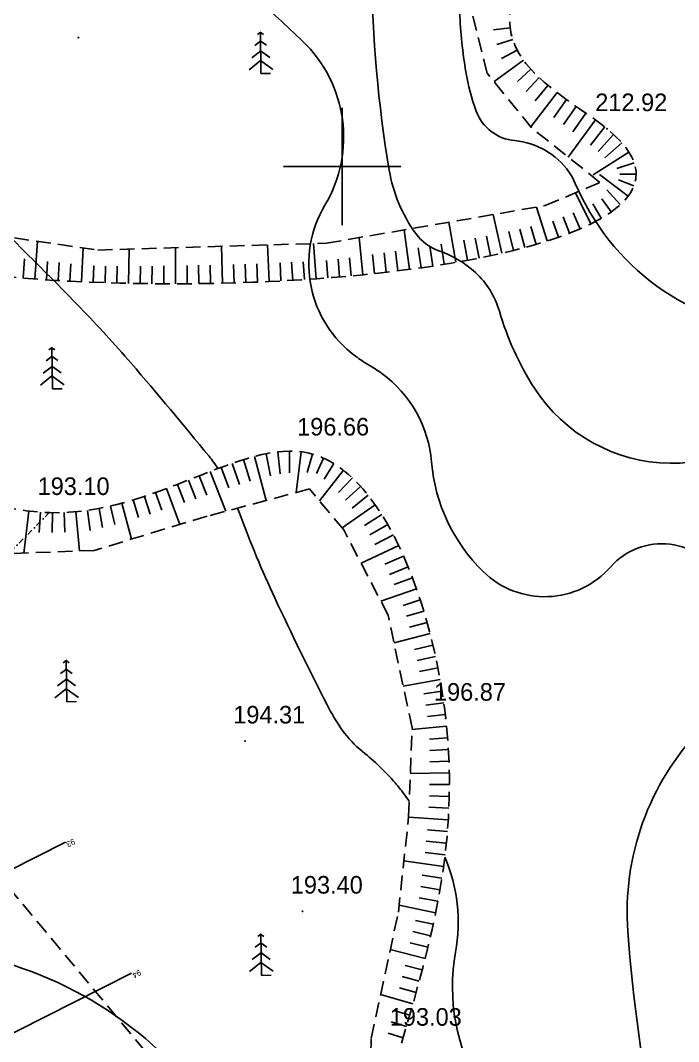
# Model space of a CAD drawing. Extents: x -83928 to -81707, y 15464 to 18601.
# Drawn here: x -82654.9 to -82542.7, y 16450.9 to 16624.9 of the extents above; entities that cross this region are included whole.
import ezdxf
from ezdxf.enums import TextEntityAlignment as Align

# ---------------------------------------------------------------- set-up
doc = ezdxf.new("R2010")
doc.units = 0
doc.header["$MEASUREMENT"] = 0
for name, pattern in [('ACAD_ISO03W100', [30, 12, -18]), ('INTERROMPU', [0.75, 0.5, -0.25]), ('TIRETPTx2', [2, 1, -0.5, 0, -0.5])]:
    doc.linetypes.add(name, pattern=pattern)
doc.layers.add('ACCE', color=4, linetype='INTERROMPU', lineweight=25)
for name, color, linetype in [('ALT', 7, 'Continuous'), ('Carroyage 1', 7, 'Continuous'), ('CNiv_1', 1, 'Continuous'), ('ECOULEMENT', 160, 'ACAD_ISO03W100'), ('LIMITE', 40, 'INTERROMPU'), ('POINTS', 3, 'Continuous'), ('POINTS_PROFILS', 1, 'Continuous'), ('PROFILS', 7, 'Continuous'), ('Talus', 5, 'Continuous'), ('USL', 2, 'Continuous')]:
    doc.layers.add(name, color=color, linetype=linetype)

# ---------------------------------------------------------------- blocks, each defined once
blk = doc.blocks.new('T10')
at = {"layer": 'USL'}
for p, q in [((0.024, 3.531), (-0.257, 3.325)), ((-0.024, 3.531), (0.257, 3.325)), ((0, 0), (0, 3.5)), ((0.024, 2.783), (-0.495, 2.402)), ((-0.024, 2.783), (0.495, 2.402)), ((0.024, 1.941), (-0.766, 1.362)), ((-0.024, 1.941), (0.766, 1.362)), ((-1.004, 0.339), (-0.024, 1.1)), ((-0.024, 1.1), (1.013, 0.339)), ((0, 0), (0.83, 0))]:
    blk.add_line(p, q, dxfattribs=at)

msp = doc.modelspace()

# ---------------------------------------------------------------- linework, layer by layer
at = {"layer": 'ACCE', "linetype": 'INTERROMPU', "ltscale": 5, "extrusion": (0.000932032, -0.005533, 0.999984), "elevation": 22.18}
for points in [[(-82806.83, 16513.1), (-82782.95, 16488.83), (-82733.57, 16440.63), (-82695.79, 16411.37), (-82693, 16405.13), (-82687.37, 16397.64), (-82684.01, 16387.69), (-82628.98, 16241.97)], [(-82808.97, 16511), (-82785.07, 16486.71), (-82735.54, 16438.36), (-82698.23, 16409.46), (-82695.6, 16403.6), (-82690.06, 16396.22), (-82686.83, 16386.68), (-82631.79, 16240.91)]]:
    msp.add_lwpolyline(points, dxfattribs=at)
at = {"layer": 'Carroyage 1'}
for p, q in [((-82600, 16610), (-82600, 16590)), ((-82610, 16600), (-82590, 16600))]:
    msp.add_line(p, q, dxfattribs=at)
at = {"layer": 'CNiv_1'}
for points, elevation in [([(-82621.2, 16548.55, 0.028923), (-82622.71, 16550.64, 0.007047), (-82636, 16566.5, 0.014744), (-82644.64, 16575.95, 0.008298), (-82660.75, 16592, 0.215787), (-82681.16, 16599.27, -0.289372), (-82696, 16607, -0.10285), (-82701.32, 16622.95, -0.039336), (-82703, 16666.5, -0.006663)], 195), ([(-82508.5, 16407.75, -0.087027), (-82508.8, 16408.51, -0.006543), (-82511.75, 16424.25, -0.256472), (-82486.48, 16498.08, 0.33946), (-82475.6, 16558.8, 0.567043), (-82520.69, 16561.6, -0.535768), (-82567.25, 16562.25, -0.072757), (-82573.23, 16575.37, 0.137494), (-82577.31, 16581.94, 0.101608), (-82583.55, 16585.67, -0.152804), (-82587.47, 16588.59, -0.115745), (-82592, 16599.39, -0.039344), (-82595, 16633.33, -0.002354)], 205), ([(-82614.93, 16629.04, -0.003328), (-82606.8, 16621.4, -0.349911), (-82602.96, 16593.42, 0.385508), (-82597.76, 16567.71, 0.027712), (-82595.53, 16566.24, -0.027147), (-82593.25, 16564.75, -0.21654), (-82584.77, 16549.63, 0.179787), (-82576, 16531, 0.429749), (-82554.25, 16531.8, -0.527728), (-82535.27, 16529.47, -0.32105), (-82538.95, 16504.09, 0.213232), (-82551.33, 16469.67, 0.030928), (-82546.53, 16434.74, 0.106636), (-82542.4, 16425.27, 0.040979), (-82527.5, 16407.77, 0.040979)], 200), ([(-82623.5, 16440.75, 0.199948), (-82667.17, 16466.45, -0.358123), (-82688, 16489, -0.073343), (-82687.53, 16494.28, 0.039318), (-82686, 16504, 0.083793), (-82691.37, 16563.78, 0.203458), (-82707, 16584, 0.323079), (-82719.22, 16582.6, -0.550583), (-82727.43, 16584.86, -0.03258), (-82730.07, 16596.08, 0.02519), (-82733.27, 16610.64, 0.018012), (-82737.11, 16622.92, -0.077079), (-82737.67, 16625.89, -0.068285)], 190), ([(-82381.49, 16569.46, -0.231505), (-82386.47, 16546.36, -0.164906), (-82413.67, 16528.67, -0.057976), (-82422.92, 16527.42, -0.05936), (-82432, 16528.33, -0.741058), (-82433.99, 16554.33, 0.369953), (-82415.93, 16588.13, 0.717401), (-82484.99, 16595.62, -0.618435), (-82558.5, 16593.5, -0.01816), (-82560.54, 16597.65, 0.049705), (-82561.38, 16599.12, 0.21952), (-82570.6, 16604.42, -0.291309), (-82577.18, 16609.47, -0.04547), (-82578.93, 16616.12, -0.030658), (-82580, 16626.25, -0.01103)], 210), ([(-82588.59, 16491.88, 0.001371), (-82589.51, 16493.14, 0.018907), (-82591, 16495, 0.046175), (-82596.53, 16500.32, -0.070171), (-82600, 16504, -0.036009), (-82602.58, 16508.27, -0.008842), (-82611.5, 16526.5, -0.021261), (-82617.4, 16540.67, 0.006731), (-82617.84, 16541.82)], 195), ([(-82552.06, 16404.72, 0.003553), (-82554.28, 16411.06, 0.01135), (-82558.8, 16422.8, 0.142752), (-82565.85, 16431.64, -0.103439), (-82576.4, 16442.93, -0.183147), (-82580.69, 16466.13, 0.147763), (-82582.54, 16482.32)], 195)]:
    msp.add_lwpolyline(points, format="xyb", dxfattribs=dict(at, elevation=elevation))
at = {"layer": 'ECOULEMENT', "linetype": 'TIRETPTx2', "extrusion": (0.000932032, -0.005533, 0.999984)}
msp.add_line((-82649.93, 16541.04, 189.59), (-82686.29, 16504.27, 190.25), dxfattribs=at)
at = {"layer": 'LIMITE', "linetype": 'INTERROMPU', "ltscale": 5, "extrusion": (0.000932032, -0.005533, 0.999984)}
for p, q in [((-82575.3, 16615.91, 187.42), (-82578.21, 16627.54, 187.49)), ((-82567.73, 16606.61, 187.36), (-82575.3, 16615.91, 187.42)), ((-82556.08, 16597.31, 187.3), (-82567.73, 16606.61, 187.36)), ((-82565.41, 16593.35, 187.29), (-82556.08, 16597.31, 187.3)), ((-82602.67, 16586.95, 187.29), (-82565.41, 16593.35, 187.29)), ((-82681.86, 16591.6, 187.39), (-82641.68, 16585.79, 187.32)), ((-82641.68, 16585.79, 187.32), (-82602.67, 16586.95, 187.29)), ((-82616.84, 16429.16, 187.48), (-82739.73, 16576.74, 188.41)), ((-82605.58, 16545.08, 187.06), (-82623.05, 16540.43, 187.05)), ((-82599.76, 16538.11, 187.02), (-82605.58, 16545.08, 187.06)), ((-82623.05, 16540.43, 187.05), (-82642.26, 16534.61, 187.04)), ((-82592.19, 16523.57, 186.93), (-82599.76, 16538.11, 187.02)), ((-82642.26, 16534.61, 187.04), (-82657.4, 16534.03, 187.05)), ((-82588.11, 16504.38, 186.82), (-82592.19, 16523.57, 186.93)), ((-82588.69, 16489.26, 186.73), (-82588.11, 16504.38, 186.82)), ((-82590.44, 16472.98, 186.65), (-82588.69, 16489.26, 186.73)), ((-82595.09, 16451.46, 186.53), (-82590.44, 16472.98, 186.65)), ((-82595.42, 16430.08, 186.41), (-82595.09, 16451.46, 186.53))]:
    msp.add_line(p, q, dxfattribs=at)
at = {"layer": 'LIMITE', "linetype": 'INTERROMPU', "ltscale": 5}
msp.add_spline([(-82589.91, 16450.62, 189.03), (-82582.37, 16505.99, 189.33), (-82605.7, 16551.18, 189.6), (-82649.93, 16541.04, 189.59), (-82706.52, 16584.57, 189.88), (-82665.36, 16582.04, 191.13), (-82554.88, 16606.44, 191.07), (-82571.19, 16622.5, 191.32), (-82571.05, 16629.84, 191.34)], degree=3, dxfattribs=at)
at = {"layer": 'POINTS', "extrusion": (0.002059, -0.012217, 0.999923)}
for centre in [(-82645.17, 16620.98, -182.42), (-82571.41, 16621.52, -182.42), (-82555.1, 16605.46, -182.42), (-82605.91, 16550.19, -182.42), (-82650.14, 16540.05, -182.42), (-82582.59, 16505, -182.42), (-82616.8, 16501.12, -182.42), (-82606.99, 16472.13, -182.42)]:
    msp.add_circle(centre, 0.05, dxfattribs=at)
at = {"layer": 'POINTS_PROFILS'}
msp.add_point((-82644.82, 16458.05), dxfattribs=at)
at = {"layer": 'PROFILS'}
for points in [[(-82754.27, 16430.75), (-82647.17, 16484.87)], [(-82743, 16408.43), (-82635.9, 16462.56)]]:
    msp.add_lwpolyline(points, dxfattribs=at)
at = {"layer": 'Talus', "linetype": 'ByBlock', "extrusion": (0.000932032, -0.005533, 0.999984)}
for p, q in [((-82571.37, 16623.62, 191.32), (-82574.22, 16623.31, 189.39)), ((-82570.96, 16621.66, 191.31), (-82573.64, 16620.83, 189.38)), ((-82570.19, 16619.82, 191.29), (-82572.88, 16618.41, 189.36)), ((-82569.13, 16618.13, 191.28), (-82574.14, 16614.49, 187.41)), ((-82567.86, 16616.58, 191.25), (-82570.16, 16614.5, 189.33)), ((-82566.45, 16615.16, 191.23), (-82568.66, 16612.81, 189.31)), ((-82563.38, 16612.6, 191.19), (-82567.85, 16606.76, 187.37)), ((-82564.95, 16613.84, 191.21), (-82567.14, 16611.21, 189.29)), ((-82561.77, 16611.41, 191.16), (-82563.96, 16608.38, 189.26)), ((-82560.14, 16610.26, 191.14), (-82562.32, 16607.15, 189.24)), ((-82558.5, 16609.11, 191.12), (-82560.72, 16605.95, 189.23)), ((-82556.87, 16607.96, 191.1), (-82561.48, 16601.62, 187.33)), ((-82555.27, 16606.75, 191.08), (-82557.72, 16603.66, 189.2)), ((-82553.75, 16605.46, 191.06), (-82556.41, 16602.58, 189.19)), ((-82552.35, 16604.03, 191.04), (-82555.25, 16601.5, 189.18)), ((-82551.14, 16602.44, 191.03), (-82557.25, 16598.58, 190.34)), ((-82550.27, 16600.65, 191.02), (-82553.21, 16599.65, 190.72)), ((-82551.27, 16594.99, 191.04), (-82556.16, 16598.64, 190.41)), ((-82549.93, 16598.69, 191.02), (-82552.72, 16598.7, 190.74)), ((-82550.3, 16596.73, 191.02), (-82552.91, 16597.72, 190.74)), ((-82557.63, 16590.25, 191.11), (-82560.25, 16595.54, 187.3)), ((-82552.62, 16593.52, 191.05), (-82554.94, 16596.05, 190.7)), ((-82555.86, 16591.19, 191.09), (-82557.31, 16593.68, 189.2)), ((-82554.18, 16592.27, 191.07), (-82555.77, 16594.52, 189.19)), ((-82572.79, 16585.25, 191.25), (-82574.29, 16591.83, 187.29)), ((-82565.07, 16587.33, 191.18), (-82566.89, 16593.1, 187.29)), ((-82559.44, 16589.41, 191.13), (-82560.63, 16592.14, 189.21)), ((-82580.63, 16583.69, 191.31), (-82581.82, 16590.53, 187.29)), ((-82563.17, 16587.96, 191.17), (-82564.13, 16590.72, 189.23)), ((-82561.29, 16588.65, 191.15), (-82562.36, 16591.42, 189.22)), ((-82588.54, 16582.49, 191.35), (-82589.44, 16589.23, 187.29)), ((-82574.74, 16584.82, 191.27), (-82575.45, 16588.16, 189.28)), ((-82570.84, 16585.72, 191.23), (-82571.64, 16588.93, 189.26)), ((-82568.91, 16586.21, 191.22), (-82569.74, 16589.34, 189.25)), ((-82566.98, 16586.75, 191.2), (-82567.85, 16589.77, 189.25)), ((-82652.42, 16580.84, 191.29), (-82651.97, 16587.28, 187.34)), ((-82620.44, 16580.13, 191.44), (-82620.59, 16586.42, 187.3)), ((-82612.44, 16580.41, 191.43), (-82612.74, 16586.65, 187.3)), ((-82604.46, 16580.89, 191.42), (-82604.89, 16586.89, 187.29)), ((-82596.49, 16581.57, 191.39), (-82597.12, 16587.91, 187.29)), ((-82584.58, 16583.05, 191.33), (-82585.1, 16586.47, 189.31)), ((-82582.61, 16583.36, 191.32), (-82583.16, 16586.78, 189.3)), ((-82578.67, 16584.04, 191.29), (-82579.3, 16587.45, 189.29)), ((-82576.7, 16584.42, 191.28), (-82577.37, 16587.8, 189.28)), ((-82644.43, 16580.38, 191.35), (-82644.18, 16586.15, 187.32)), ((-82636.44, 16580.11, 191.4), (-82636.32, 16585.95, 187.31)), ((-82628.44, 16580.03, 191.42), (-82628.45, 16586.18, 187.31)), ((-82594.5, 16581.78, 191.38), (-82594.85, 16585.01, 189.34)), ((-82592.51, 16582, 191.37), (-82592.89, 16585.28, 189.33)), ((-82590.53, 16582.23, 191.37), (-82590.94, 16585.57, 189.33)), ((-82586.56, 16582.76, 191.34), (-82587.04, 16586.16, 189.32)), ((-82654.41, 16580.98, 191.27), (-82654.16, 16584.27, 189.3)), ((-82650.42, 16580.7, 191.3), (-82650.23, 16583.85, 189.32)), ((-82648.43, 16580.58, 191.32), (-82648.25, 16583.65, 189.33)), ((-82646.43, 16580.47, 191.34), (-82646.28, 16583.45, 189.33)), ((-82642.44, 16580.29, 191.36), (-82642.33, 16583.08, 189.34)), ((-82640.44, 16580.22, 191.38), (-82640.35, 16583.03, 189.35)), ((-82638.44, 16580.16, 191.39), (-82638.36, 16583.03, 189.35)), ((-82634.44, 16580.07, 191.4), (-82634.39, 16583.04, 189.36)), ((-82632.44, 16580.05, 191.41), (-82632.41, 16583.06, 189.36)), ((-82630.44, 16580.03, 191.42), (-82630.43, 16583.08, 189.36)), ((-82626.44, 16580.04, 191.43), (-82626.46, 16583.14, 189.37)), ((-82624.44, 16580.06, 191.43), (-82624.48, 16583.18, 189.37)), ((-82622.44, 16580.09, 191.43), (-82622.5, 16583.22, 189.37)), ((-82618.44, 16580.18, 191.44), (-82618.53, 16583.33, 189.37)), ((-82616.44, 16580.25, 191.44), (-82616.55, 16583.39, 189.37)), ((-82614.44, 16580.32, 191.44), (-82614.57, 16583.46, 189.37)), ((-82610.45, 16580.51, 191.43), (-82610.61, 16583.61, 189.36)), ((-82608.45, 16580.62, 191.43), (-82608.63, 16583.7, 189.36)), ((-82606.45, 16580.75, 191.42), (-82606.65, 16583.79, 189.36)), ((-82602.46, 16581.04, 191.41), (-82602.7, 16583.99, 189.35)), ((-82600.47, 16581.2, 191.41), (-82600.73, 16584.22, 189.35)), ((-82598.48, 16581.38, 191.4), (-82598.77, 16584.48, 189.34)), ((-82616.86, 16550.07, 189.63), (-82615.7, 16546.38, 188.34)), ((-82614.94, 16550.63, 189.63), (-82612.95, 16543.12, 187.06)), ((-82612.99, 16551.08, 189.62), (-82612.24, 16547.3, 188.34)), ((-82611.01, 16551.4, 189.62), (-82610.58, 16547.63, 188.34)), ((-82609.02, 16551.52, 189.61), (-82608.99, 16547.85, 188.33)), ((-82607.02, 16551.42, 189.61), (-82607.88, 16544.47, 187.06)), ((-82605.07, 16551.02, 189.6), (-82605.96, 16547.88, 188.33)), ((-82603.19, 16550.34, 189.59), (-82604.38, 16547.7, 188.32)), ((-82622.51, 16548.05, 189.63), (-82619.87, 16541.28, 187.05)), ((-82620.64, 16548.76, 189.63), (-82619.33, 16545.27, 188.34)), ((-82618.76, 16549.44, 189.63), (-82617.5, 16545.84, 188.34)), ((-82599.79, 16548.25, 189.57), (-82603.87, 16543.04, 187.05)), ((-82601.42, 16549.4, 189.58), (-82603.07, 16546.73, 188.32)), ((-82626.23, 16546.59, 189.63), (-82624.97, 16543.41, 188.34)), ((-82624.37, 16547.32, 189.63), (-82623.07, 16544.04, 188.34)), ((-82598.27, 16546.95, 189.56), (-82600.63, 16544.46, 188.3)), ((-82629.96, 16545.14, 189.63), (-82627.67, 16539.03, 187.05)), ((-82628.09, 16545.86, 189.63), (-82626.88, 16542.75, 188.34)), ((-82596.87, 16545.52, 189.55), (-82599.46, 16543.18, 188.29)), ((-82635.64, 16543.21, 189.62), (-82634.72, 16540.19, 188.33)), ((-82633.73, 16543.81, 189.62), (-82632.73, 16540.8, 188.33)), ((-82631.84, 16544.46, 189.63), (-82630.76, 16541.44, 188.34)), ((-82595.58, 16543.99, 189.54), (-82598.32, 16541.83, 188.28)), ((-82653.4, 16541.31, 189.57), (-82654.28, 16534.15, 187.04)), ((-82651.41, 16541.11, 189.58), (-82651.65, 16537.68, 188.31)), ((-82645.41, 16541.19, 189.6), (-82644.79, 16534.52, 187.04)), ((-82643.43, 16541.43, 189.6), (-82642.94, 16538.02, 188.32)), ((-82641.46, 16541.76, 189.61), (-82640.84, 16538.49, 188.32)), ((-82639.5, 16542.17, 189.61), (-82638.77, 16539.03, 188.33)), ((-82637.56, 16542.66, 189.62), (-82635.91, 16536.54, 187.04)), ((-82594.38, 16542.39, 189.53), (-82600.03, 16538.44, 187.02)), ((-82649.41, 16541.03, 189.59), (-82649.46, 16537.68, 188.31)), ((-82647.41, 16541.05, 189.59), (-82647.27, 16537.74, 188.32)), ((-82593.28, 16540.73, 189.52), (-82596.23, 16538.87, 188.26)), ((-82592.25, 16539.01, 189.51), (-82595.32, 16537.26, 188.25)), ((-82591.29, 16537.26, 189.5), (-82594.44, 16535.61, 188.24)), ((-82590.39, 16535.47, 189.49), (-82596.79, 16532.41, 186.98)), ((-82589.55, 16533.65, 189.48), (-82592.76, 16532.24, 188.22)), ((-82588.77, 16531.81, 189.47), (-82591.95, 16530.52, 188.21)), ((-82588.04, 16529.95, 189.46), (-82591.16, 16528.78, 188.2)), ((-82587.35, 16528.07, 189.45), (-82593.43, 16525.96, 186.94)), ((-82586.71, 16526.18, 189.44), (-82589.64, 16525.23, 188.18)), ((-82586.11, 16524.27, 189.43), (-82589.04, 16523.4, 188.17)), ((-82585.56, 16522.35, 189.42), (-82588.56, 16521.52, 188.16)), ((-82585.04, 16520.42, 189.41), (-82591.18, 16518.85, 186.9)), ((-82584.56, 16518.48, 189.39), (-82587.68, 16517.75, 188.14)), ((-82584.11, 16516.53, 189.38), (-82587.26, 16515.85, 188.13)), ((-82583.71, 16514.57, 189.37), (-82586.86, 16513.95, 188.12)), ((-82583.34, 16512.6, 189.36), (-82589.62, 16511.5, 186.86)), ((-82583, 16510.63, 189.35), (-82586.12, 16510.14, 188.1)), ((-82582.71, 16508.65, 189.34), (-82585.77, 16508.23, 188.09)), ((-82582.45, 16506.67, 189.33), (-82585.45, 16506.32, 188.08)), ((-82582.23, 16504.68, 189.32), (-82588.12, 16504.11, 186.82)), ((-82582.05, 16502.69, 189.31), (-82585.12, 16502.45, 188.06)), ((-82581.91, 16500.7, 189.3), (-82585.09, 16500.51, 188.05)), ((-82581.82, 16498.7, 189.29), (-82585.08, 16498.58, 188.04)), ((-82581.76, 16496.7, 189.28), (-82588.41, 16496.59, 186.78)), ((-82581.74, 16494.7, 189.27), (-82585.11, 16494.71, 188.02)), ((-82581.77, 16492.7, 189.26), (-82585.16, 16492.78, 188.01)), ((-82581.83, 16490.7, 189.25), (-82585.23, 16490.85, 188)), ((-82581.94, 16488.7, 189.24), (-82588.7, 16489.14, 186.73)), ((-82582.08, 16486.71, 189.23), (-82585.49, 16487, 187.98)), ((-82582.27, 16484.72, 189.22), (-82585.68, 16485.07, 187.96)), ((-82582.49, 16482.73, 189.2), (-82585.89, 16483.14, 187.95)), ((-82582.74, 16480.75, 189.19), (-82589.5, 16481.69, 186.69)), ((-82583.03, 16478.77, 189.18), (-82586.37, 16479.29, 187.93)), ((-82583.35, 16476.79, 189.17), (-82586.63, 16477.36, 187.92)), ((-82583.71, 16474.83, 189.16), (-82586.91, 16475.43, 187.91)), ((-82584.09, 16472.86, 189.15), (-82590.31, 16474.14, 186.65)), ((-82584.5, 16470.91, 189.14), (-82587.55, 16471.57, 187.89)), ((-82584.94, 16468.95, 189.13), (-82587.97, 16469.66, 187.88)), ((-82585.88, 16465.07, 189.11), (-82591.82, 16466.58, 186.61)), ((-82585.4, 16467.01, 189.12), (-82588.41, 16467.74, 187.87)), ((-82586.38, 16463.13, 189.1), (-82589.31, 16463.9, 187.85)), ((-82586.89, 16461.2, 189.09), (-82589.77, 16461.98, 187.84)), ((-82587.42, 16459.27, 189.08), (-82590.24, 16460.06, 187.83)), ((-82587.96, 16457.34, 189.07), (-82593.48, 16458.92, 186.57)), ((-82588.51, 16455.42, 189.06), (-82591.21, 16456.2, 187.81)), ((-82589.07, 16453.5, 189.05), (-82591.69, 16454.27, 187.8)), ((-82589.63, 16451.58, 189.03), (-82592.18, 16452.33, 187.79))]:
    msp.add_line(p, q, dxfattribs=at)

# ---------------------------------------------------------------- block references
at = {"extrusion": (0.000932032, -0.005533, 0.999984), "xscale": 2.000000000010331, "yscale": 1.999999999992818, "zscale": 2.000000000000016, "rotation": 0.6767476860794991}
for p in [(-82613.84, 16615.21, -162.28), (-82649.37, 16561.48, -162.28), (-82646.94, 16508.17, -162.28), (-82613.75, 16461.54, -162.28)]:
    msp.add_blockref('T10', p, dxfattribs=at)

# ---------------------------------------------------------------- texts
at = {"layer": 'ALT', "extrusion": (0.002059, -0.012217, 0.999923)}
for s, p in [('212.92', (-82557.1, 16608.46, -182.42)), ('196.66', (-82607.91, 16553.19, -182.42)), ('193.10', (-82652.14, 16543.05, -182.42)), ('196.87', (-82584.59, 16508, -182.42)), ('194.31', (-82618.8, 16504.12, -182.42)), ('193.40', (-82608.99, 16475.13, -182.42)), ('193.03', (-82592.12, 16452.62, -182.42))]:
    msp.add_text(s, height=3, rotation=359.9958, dxfattribs=at).set_placement(p)
at = {"layer": 'PROFILS'}
for s, p in [(' 93', (-82647.17, 16484.87)), (' 94', (-82635.9, 16462.56))]:
    msp.add_text(s, height=1, rotation=206.8115, dxfattribs=at).set_placement(p, align=Align.RIGHT)

doc.saveas('drawing.dxf')
